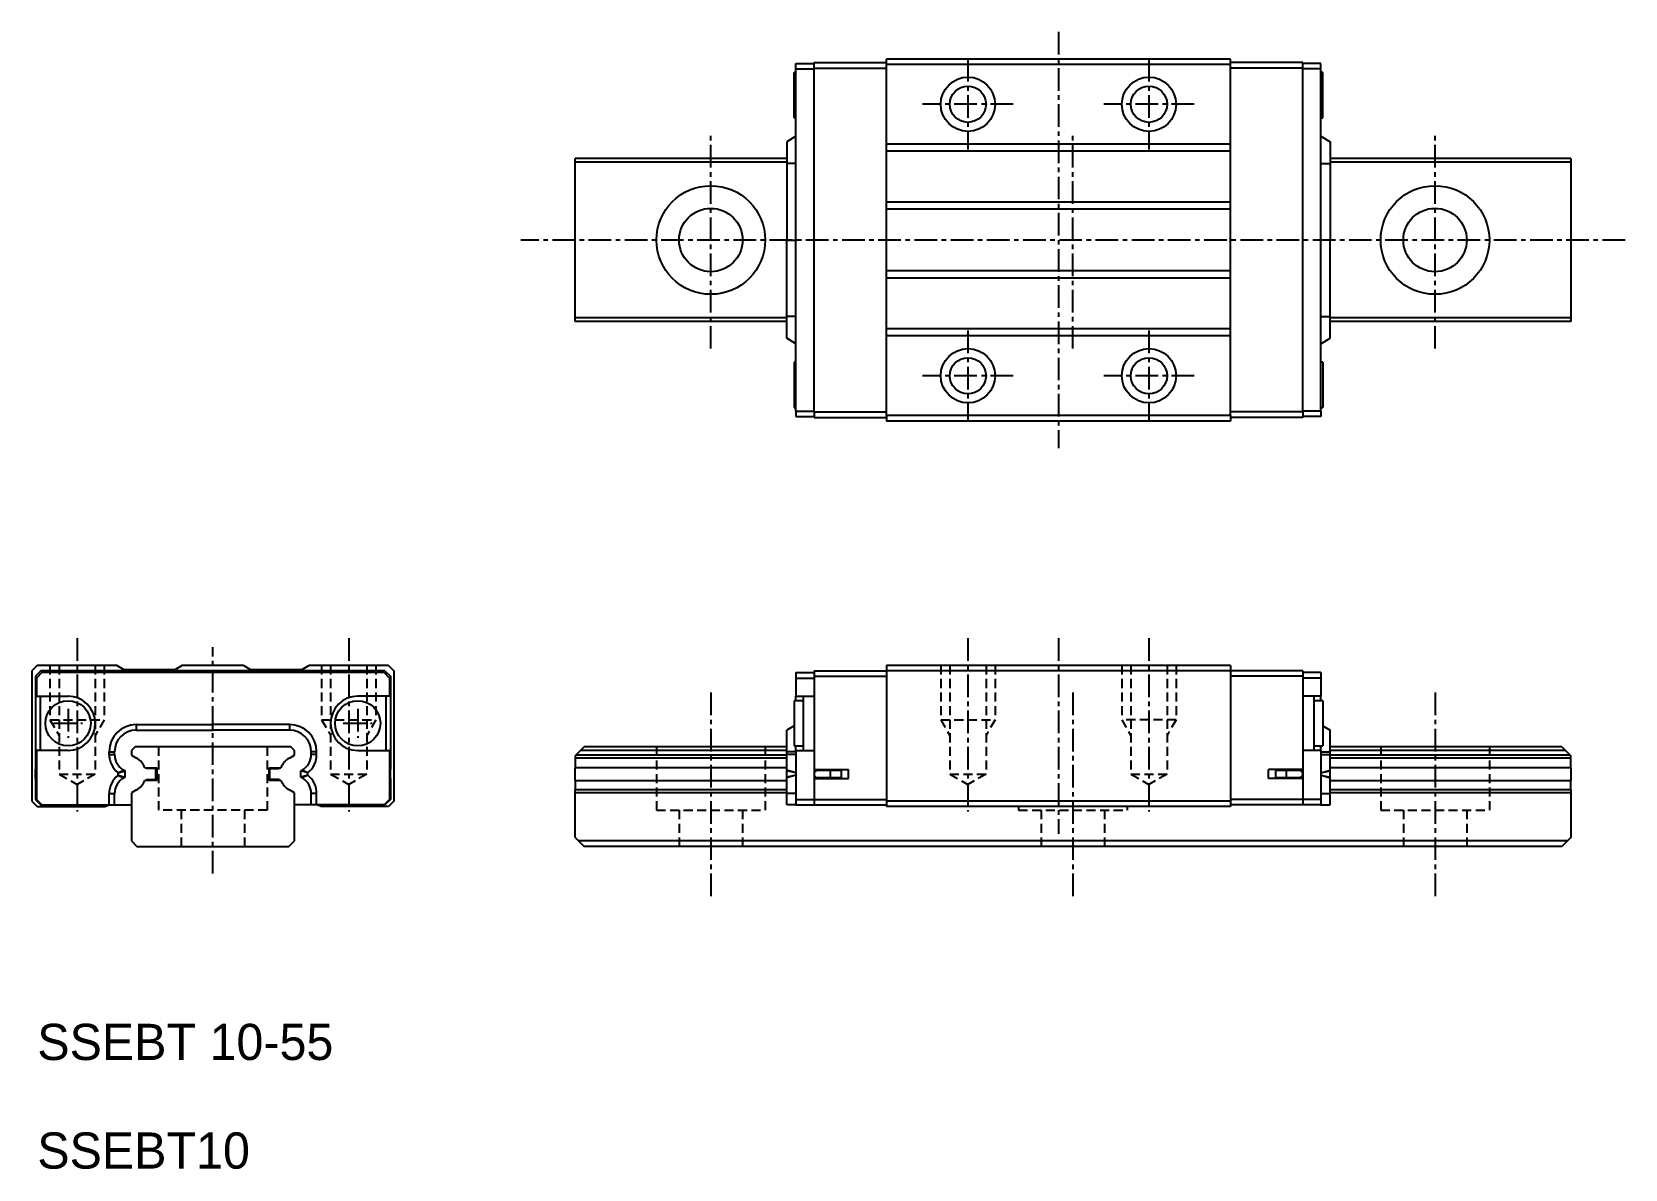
# Model space of a CAD drawing. Extents: x 9.7 to 97.7, y 10 to 72.8.
import ezdxf

# ---------------------------------------------------------------- set-up
doc = ezdxf.new("R2010")
doc.units = 0
doc.linetypes.add('CENTER', pattern=[2, 1.25, -0.25, 0.25, -0.25])
doc.linetypes.add('DASHED', pattern=[0.75, 0.5, -0.25])
doc.layers.get('0').update_dxf_attribs({"linetype": 'CONTINUOUS'})
doc.layers.add('CENTER', color=1, linetype='CENTER')

msp = doc.modelspace()

# ---------------------------------------------------------------- linework, layer by layer
at = {"color": 7, "linetype": 'CONTINUOUS'}
for p, q in [((75.9, 71.3), (56.9, 71.3)), ((56.9, 71), (56.9, 71.3)), ((75.9, 71), (75.9, 71.3)), ((51.8, 68.05), (51.8, 70.55)), ((51.9, 70.55), (51.8, 70.55)), ((51.9, 71.05), (52.9, 71.05)), ((51.9, 70.75), (51.9, 71.05)), ((51.9, 51.85), (51.9, 70.75)), ((51.9, 70.75), (52.9, 70.75)), ((52.9, 71.1), (56.9, 71.1)), ((52.9, 70.8), (52.9, 71.1)), ((52.9, 70.8), (56.9, 70.8)), ((52.9, 51.8), (52.9, 70.8)), ((56.9, 51.6), (56.9, 71)), ((75.9, 71), (56.9, 71)), ((79.9, 71.1), (75.9, 71.1)), ((75.9, 51.6), (75.9, 71)), ((79.9, 70.8), (75.9, 70.8)), ((79.9, 70.8), (79.9, 71.1)), ((80.9, 71.05), (79.9, 71.05)), ((79.9, 51.8), (79.9, 70.8)), ((80.9, 70.75), (79.9, 70.75)), ((80.9, 70.75), (80.9, 71.05)), ((80.9, 51.85), (80.9, 70.75)), ((81, 70.55), (80.9, 70.55)), ((81, 68.05), (81, 70.55)), ((51.8, 68.05), (51.9, 68.05)), ((80.9, 68.05), (81, 68.05)), ((51.9, 67.03), (51.4, 66.73)), ((80.9, 67.03), (81.4, 66.73)), ((51.4, 66.73), (51.4, 65.53)), ((75.9, 66.6), (56.9, 66.6)), ((75.9, 66.2), (56.9, 66.2)), ((81.4, 66.73), (81.4, 65.53)), ((51.4, 65.8), (39.7, 65.8)), ((39.7, 65.6), (39.7, 65.8)), ((51.4, 65.6), (39.7, 65.6)), ((39.7, 57), (39.7, 65.6)), ((51.4, 65.53), (51.4, 61.3)), ((51.9, 65.53), (51.4, 65.53)), ((80.9, 65.53), (81.4, 65.53)), ((94.7, 65.8), (81.4, 65.8)), ((94.7, 65.6), (81.4, 65.6)), ((81.4, 65.53), (81.4, 61.3)), ((94.7, 65.8), (94.7, 65.6)), ((94.7, 65.6), (94.7, 57)), ((75.9, 63.4), (56.9, 63.4)), ((75.9, 63), (56.9, 63)), ((51.4, 57.07), (51.4, 61.3)), ((51.4, 61.3), (51.9, 61.3)), ((81.4, 61.3), (80.9, 61.3)), ((81.4, 57.07), (81.4, 61.3)), ((75.9, 59.6), (56.9, 59.6)), ((75.9, 59.2), (56.9, 59.2)), ((51.4, 57), (39.7, 57)), ((39.7, 56.8), (39.7, 57)), ((51.4, 56.8), (39.7, 56.8)), ((51.4, 55.87), (51.4, 57.07)), ((51.9, 57.07), (51.4, 57.07)), ((75.9, 56.4), (56.9, 56.4)), ((80.9, 57.07), (81.4, 57.07)), ((81.4, 55.87), (81.4, 57.07)), ((94.7, 57), (81.4, 57)), ((94.7, 56.8), (81.4, 56.8)), ((94.7, 57), (94.7, 56.8)), ((51.9, 55.57), (51.4, 55.87)), ((75.9, 56), (56.9, 56)), ((80.9, 55.57), (81.4, 55.87)), ((51.9, 54.55), (51.8, 54.55)), ((51.8, 54.55), (51.8, 52.05)), ((81, 54.55), (80.9, 54.55)), ((81, 54.55), (81, 52.05)), ((51.8, 52.05), (51.9, 52.05)), ((80.9, 52.05), (81, 52.05)), ((51.9, 51.85), (52.9, 51.85)), ((51.9, 51.85), (51.9, 51.55)), ((51.9, 51.55), (52.9, 51.55)), ((52.9, 51.8), (56.9, 51.8)), ((52.9, 51.8), (52.9, 51.5)), ((52.9, 51.5), (56.9, 51.5)), ((75.9, 51.6), (56.9, 51.6)), ((56.9, 51.6), (56.9, 51.3)), ((75.9, 51.3), (56.9, 51.3)), ((79.9, 51.8), (75.9, 51.8)), ((75.9, 51.6), (75.9, 51.3)), ((79.9, 51.5), (75.9, 51.5)), ((80.9, 51.85), (79.9, 51.85)), ((79.9, 51.8), (79.9, 51.5)), ((80.9, 51.55), (79.9, 51.55)), ((80.9, 51.85), (80.9, 51.55)), ((10, 37.8), (9.7, 37.5)), ((9.7, 37.5), (9.7, 30.3)), ((10.2, 37.5), (9.9, 37.2)), ((9.9, 37.2), (9.9, 32.05)), ((10.25, 37.4), (9.95, 37.1)), ((9.95, 37.1), (9.95, 36.1)), ((14.4, 37.8), (10, 37.8)), ((29.2, 37.5), (10.2, 37.5)), ((29.15, 37.4), (10.25, 37.4)), ((14.8, 37.55), (14.4, 37.8)), ((17.6, 37.55), (14.8, 37.55)), ((18, 37.8), (17.6, 37.55)), ((21.4, 37.8), (18, 37.8)), ((21.4, 37.8), (21.8, 37.55)), ((24.6, 37.55), (21.8, 37.55)), ((24.6, 37.55), (25, 37.8)), ((29.4, 37.8), (25, 37.8)), ((29.15, 37.4), (29.45, 37.1)), ((29.2, 37.5), (29.5, 37.2)), ((29.4, 37.8), (29.7, 37.5)), ((29.45, 37.1), (29.45, 36.1)), ((29.5, 37.2), (29.5, 32.05)), ((29.7, 37.5), (29.7, 30.3)), ((51.9, 37.4), (52.9, 37.4)), ((51.9, 37.4), (51.9, 37.1)), ((51.9, 37.1), (52.9, 37.1)), ((51.9, 37.1), (51.9, 36.1)), ((52.9, 37.5), (56.9, 37.5)), ((52.9, 37.5), (52.9, 37.2)), ((52.9, 37.2), (56.9, 37.2)), ((52.9, 37.2), (52.9, 32.05)), ((75.9, 37.8), (56.9, 37.8)), ((56.9, 37.8), (56.9, 37.5)), ((75.9, 37.5), (56.9, 37.5)), ((56.9, 37.5), (56.9, 30.3)), ((75.9, 37.8), (75.9, 37.5)), ((79.9, 37.5), (75.9, 37.5)), ((75.9, 37.5), (75.9, 30.3)), ((79.9, 37.2), (75.9, 37.2)), ((79.9, 37.5), (79.9, 37.2)), ((80.9, 37.4), (79.9, 37.4)), ((79.9, 37.2), (79.9, 32.05)), ((80.9, 37.1), (79.9, 37.1)), ((80.9, 37.4), (80.9, 37.1)), ((80.9, 37.1), (80.9, 36.1)), ((9.95, 36.1), (11.7, 36.1)), ((10.15, 36.1), (10.15, 33.1)), ((29.45, 36.1), (27.7, 36.1)), ((29.25, 36.1), (29.25, 33.1)), ((51.9, 36.1), (52.9, 36.1)), ((51.9, 35.85), (51.9, 36.1)), ((52.3, 36.1), (52.3, 33.1)), ((80.9, 36.1), (79.9, 36.1)), ((80.5, 36.1), (80.5, 33.1)), ((80.9, 35.85), (80.9, 36.1)), ((51.8, 35.85), (51.8, 33.35)), ((52.3, 35.85), (51.8, 35.85)), ((81, 35.85), (80.5, 35.85)), ((81, 35.85), (81, 33.35)), ((15.47, 34.53), (19.7, 34.53)), ((15.47, 34.53), (15.47, 34.23)), ((23.93, 34.53), (19.7, 34.53)), ((19.7, 34.23), (19.7, 34.53)), ((23.93, 34.53), (23.93, 34.23)), ((51.8, 34.47), (51.4, 34.23)), ((81, 34.47), (81.4, 34.23)), ((15.47, 34.23), (19.7, 34.23)), ((23.93, 34.23), (19.7, 34.23)), ((51.4, 33.03), (51.4, 34.23)), ((81.4, 33.03), (81.4, 34.23)), ((9.95, 33.1), (9.95, 30.4)), ((11.7, 33.1), (9.95, 33.1)), ((13.97, 32.883835), (13.97, 33.03)), ((13.97, 33.03), (14.27, 33.03)), ((13.97, 32.883835), (14.27, 32.883835)), ((14.27, 32.883835), (14.27, 33.03)), ((15.4, 33.3), (15.2, 33.1)), ((15.2, 33.1), (15.2, 32.84342)), ((15.2, 32.84342), (15.4785, 32.682628)), ((24, 33.3), (15.4, 33.3)), ((23.9215, 32.682628), (24.2, 32.84342)), ((24.2, 33.1), (24, 33.3)), ((24.2, 32.84342), (24.2, 33.1)), ((25.13, 32.883835), (25.13, 33.03)), ((25.43, 33.03), (25.13, 33.03)), ((25.43, 32.883835), (25.13, 32.883835)), ((25.43, 32.883835), (25.43, 33.03)), ((27.7, 33.1), (29.45, 33.1)), ((29.45, 33.1), (29.45, 30.4)), ((40.2, 33.3), (39.7, 32.8)), ((39.7, 32.8), (39.7, 32.15)), ((51.4, 32.682628), (39.7, 32.682628)), ((51.4, 32.84342), (39.74342, 32.84342)), ((51.4, 33.1), (40, 33.1)), ((51.4, 33.3), (40.2, 33.3)), ((51.9, 33.03), (51.4, 33.03)), ((51.4, 32.883835), (51.4, 33.03)), ((51.4, 32.017809), (51.4, 32.883835)), ((51.9, 32.883835), (51.4, 32.883835)), ((51.8, 33.35), (52.3, 33.35)), ((51.9, 33.1), (51.9, 33.35)), ((51.9, 33.1), (51.9, 30.4)), ((51.9, 33.1), (52.9, 33.1)), ((80.9, 33.1), (79.9, 33.1)), ((80.5, 33.35), (81, 33.35)), ((80.9, 33.1), (80.9, 33.35)), ((80.9, 33.1), (80.9, 30.4)), ((80.9, 33.03), (81.4, 33.03)), ((80.9, 32.883835), (81.4, 32.883835)), ((94.2, 33.3), (81.4, 33.3)), ((94.4, 33.1), (81.4, 33.1)), ((81.4, 32.883835), (81.4, 33.03)), ((81.4, 32.017809), (81.4, 32.883835)), ((94.65658, 32.84342), (81.4, 32.84342)), ((94.7, 32.682628), (81.4, 32.682628)), ((94.2, 33.3), (94.7, 32.8)), ((94.7, 32.15), (94.7, 32.8)), ((9.9, 31.55), (9.9, 32.05)), ((9.95, 32.05), (9.9, 32.05)), ((14.457098, 31.868053), (14.77, 32.017809)), ((14.457098, 31.731947), (14.77, 31.582191)), ((14.461047, 31.863537), (14.847256, 31.973205)), ((14.461047, 31.736463), (14.847256, 31.626795)), ((14.847256, 31.973205), (14.77, 32.017809)), ((14.847256, 31.626795), (14.847256, 31.973205)), ((15.945161, 32.15), (16.6, 32.15)), ((16.55, 32.1), (16.038455, 32.1)), ((16.55, 31.5), (16.55, 32.1)), ((16.6, 32.15), (16.6, 31.45)), ((22.8, 31.45), (22.8, 32.15)), ((22.8, 32.15), (23.454839, 32.15)), ((22.85, 31.5), (22.85, 32.1)), ((22.85, 32.1), (23.361545, 32.1)), ((24.552744, 31.973205), (24.63, 32.017809)), ((24.552744, 31.626795), (24.552744, 31.973205)), ((24.938953, 31.863537), (24.552744, 31.973205)), ((24.938953, 31.736463), (24.552744, 31.626795)), ((24.942902, 31.868053), (24.63, 32.017809)), ((24.942902, 31.731947), (24.63, 31.582191)), ((29.45, 32.05), (29.5, 32.05)), ((29.5, 31.55), (29.5, 32.05)), ((51.4, 32.15), (39.7, 32.15)), ((39.7, 31.45), (39.7, 32.15)), ((51.903404, 31.868053), (51.4, 32.017809)), ((51.4, 31.973205), (51.4, 32.017809)), ((51.4, 31.626795), (51.4, 31.973205)), ((51.9, 31.865011), (51.4, 31.973205)), ((51.9, 31.734989), (51.4, 31.626795)), ((51.903404, 31.731947), (51.4, 31.582191)), ((52.9, 32.05), (52.9, 31.55)), ((52.9, 32.05), (54.8, 32.05)), ((53.8, 32), (53.1, 32)), ((53.4, 32), (53.4, 32.05)), ((53.72899, 32), (53.72899, 32.05)), ((54.4, 32), (53.8, 32)), ((53.8, 32), (53.8, 31.6)), ((54.4, 32), (54.4, 31.6)), ((54.8, 31.55), (54.8, 32.05)), ((79.9, 32.05), (78, 32.05)), ((78, 31.55), (78, 32.05)), ((79, 32), (78.4, 32)), ((78.4, 31.6), (78.4, 32)), ((79.7, 32), (79, 32)), ((79, 31.6), (79, 32)), ((79.07101, 32), (79.07101, 32.05)), ((79.4, 32), (79.4, 32.05)), ((79.9, 32.05), (79.9, 31.55)), ((80.896596, 31.731947), (81.4, 31.582191)), ((80.9, 31.869066), (81.4, 32.017809)), ((80.9, 31.865011), (81.4, 31.973205)), ((80.9, 31.734989), (81.4, 31.626795)), ((94.7, 32.15), (81.4, 32.15)), ((81.4, 31.973205), (81.4, 32.017809)), ((81.4, 31.626795), (81.4, 31.973205)), ((94.7, 32.15), (94.7, 31.45)), ((9.9, 31.55), (9.9, 30.4)), ((9.95, 31.55), (9.9, 31.55)), ((14.77, 31.582191), (14.847256, 31.626795)), ((15.4785, 30.917372), (15.2, 30.75658)), ((16.6, 31.45), (15.945161, 31.45)), ((16.038455, 31.5), (16.55, 31.5)), ((23.454839, 31.45), (22.8, 31.45)), ((23.361545, 31.5), (22.85, 31.5)), ((24.2, 30.75658), (23.9215, 30.917372)), ((24.63, 31.582191), (24.552744, 31.626795)), ((29.45, 31.55), (29.5, 31.55)), ((29.5, 31.55), (29.5, 30.4)), ((39.7, 31.45), (51.4, 31.45)), ((39.7, 31.45), (39.7, 30.917372)), ((51.4, 30.917372), (39.7, 30.917372)), ((39.7, 30.75658), (39.7, 30.917372)), ((51.4, 31.582191), (51.4, 31.626795)), ((51.4, 30.716165), (51.4, 31.582191)), ((52.9, 31.55), (52.9, 30.4)), ((52.9, 31.55), (54.8, 31.55)), ((53.1, 31.6), (53.8, 31.6)), ((53.4, 31.55), (53.4, 31.6)), ((53.72899, 31.55), (53.72899, 31.6)), ((53.8, 31.6), (54.4, 31.6)), ((79.9, 31.55), (78, 31.55)), ((78.4, 31.6), (79, 31.6)), ((79, 31.6), (79.7, 31.6)), ((79.07101, 31.55), (79.07101, 31.6)), ((79.4, 31.55), (79.4, 31.6)), ((79.9, 31.55), (79.9, 30.4)), ((81.4, 31.582191), (81.4, 31.626795)), ((81.4, 30.716165), (81.4, 31.582191)), ((81.4, 31.45), (94.7, 31.45)), ((94.7, 30.917372), (81.4, 30.917372)), ((94.7, 30.917372), (94.7, 31.45)), ((94.7, 30.917372), (94.7, 30.75658)), ((9.7, 30.3), (10, 30)), ((9.9, 30.4), (10.2, 30.1)), ((9.95, 30.4), (10.25, 30.1)), ((10, 30), (13.727747, 30)), ((10.2, 30.1), (10.25, 30.1)), ((10.25, 30.1), (13.97, 30.1)), ((13.727747, 30), (13.942197, 30.1)), ((13.97, 30.716165), (14.27, 30.716165)), ((13.97, 30.1), (13.97, 30.716165)), ((13.97, 30.1), (14.27, 30.1)), ((14.27, 30.1), (14.27, 30.716165)), ((14.27, 30.1), (15.2, 30.1)), ((15.2, 30.75658), (15.2, 28.1)), ((24.2, 28.1), (24.2, 30.75658)), ((25.13, 30.1), (24.2, 30.1)), ((25.43, 30.716165), (25.13, 30.716165)), ((25.13, 30.1), (25.13, 30.716165)), ((25.43, 30.1), (25.13, 30.1)), ((25.43, 30.1), (25.43, 30.716165)), ((29.15, 30.1), (25.43, 30.1)), ((25.672253, 30), (25.457803, 30.1)), ((29.4, 30), (25.672253, 30)), ((29.45, 30.4), (29.15, 30.1)), ((29.2, 30.1), (29.15, 30.1)), ((29.5, 30.4), (29.2, 30.1)), ((29.7, 30.3), (29.4, 30)), ((51.4, 30.75658), (39.7, 30.75658)), ((39.7, 28.3), (39.7, 30.75658)), ((51.9, 30.716165), (51.4, 30.716165)), ((51.4, 30.1), (51.4, 30.716165)), ((51.9, 30.1), (51.4, 30.1)), ((51.9, 30.4), (52.9, 30.4)), ((51.9, 30.4), (51.9, 30.1)), ((51.9, 30.1), (52.9, 30.1)), ((52.9, 30.4), (56.9, 30.4)), ((52.9, 30.4), (52.9, 30.1)), ((52.9, 30.1), (56.9, 30.1)), ((75.9, 30.3), (56.9, 30.3)), ((56.9, 30.3), (56.9, 30)), ((75.9, 30), (56.9, 30)), ((79.9, 30.4), (75.9, 30.4)), ((75.9, 30.3), (75.9, 30)), ((79.9, 30.1), (75.9, 30.1)), ((79.9, 30.4), (79.9, 30.1)), ((80.9, 30.4), (79.9, 30.4)), ((80.9, 30.1), (79.9, 30.1)), ((80.9, 30.716165), (81.4, 30.716165)), ((80.9, 30.4), (80.9, 30.1)), ((80.9, 30.1), (81.4, 30.1)), ((94.7, 30.75658), (81.4, 30.75658)), ((81.4, 30.1), (81.4, 30.716165)), ((94.7, 30.75658), (94.7, 28.3)), ((39.7, 28.3), (40.2, 27.8)), ((94.7, 28.3), (94.2, 27.8)), ((15.2, 28.1), (15.5, 27.8)), ((15.5, 27.8), (23.9, 27.8)), ((23.9, 27.8), (24.2, 28.1)), ((94.5, 28.1), (39.9, 28.1)), ((94.2, 27.8), (40.2, 27.8))]:
    msp.add_line(p, q, dxfattribs=at)
at = {"color": 3, "linetype": 'DASHED'}
for p, q in [((10.7, 37.8), (10.7, 34.8)), ((11.2, 37.8), (11.2, 31.8)), ((13.2, 37.8), (13.2, 31.8)), ((13.7, 37.8), (13.7, 34.8)), ((25.7, 37.8), (25.7, 34.8)), ((26.2, 37.8), (26.2, 31.8)), ((28.2, 37.8), (28.2, 31.8)), ((28.7, 37.8), (28.7, 34.8)), ((59.9, 37.8), (59.9, 34.8)), ((60.4, 37.8), (60.4, 31.8)), ((62.4, 37.8), (62.4, 31.8)), ((62.9, 37.8), (62.9, 34.8)), ((69.9, 37.8), (69.9, 34.8)), ((70.4, 37.8), (70.4, 31.8)), ((72.4, 37.8), (72.4, 31.8)), ((72.9, 37.8), (72.9, 34.8)), ((10.7, 34.8), (13.7, 34.8)), ((10.7, 34.8), (11.2, 33.933975)), ((13.7, 34.8), (13.2, 33.933975)), ((25.7, 34.8), (28.7, 34.8)), ((25.7, 34.8), (26.2, 33.933975)), ((28.7, 34.8), (28.2, 33.933975)), ((59.9, 34.8), (62.9, 34.8)), ((59.9, 34.8), (60.4, 33.933975)), ((62.9, 34.8), (62.4, 33.933975)), ((72.9, 34.8), (69.9, 34.8)), ((69.9, 34.8), (70.4, 33.933975)), ((72.9, 34.8), (72.4, 33.933975)), ((16.7, 33.3), (16.7, 29.8)), ((22.7, 33.3), (22.7, 29.8)), ((44.2, 33.3), (44.2, 29.8)), ((50.2, 33.3), (50.2, 29.8)), ((84.2, 33.3), (84.2, 29.8)), ((90.2, 33.3), (90.2, 29.8)), ((11.2, 31.8), (12.2, 31.22265)), ((11.2, 31.8), (13.2, 31.8)), ((13.2, 31.8), (12.2, 31.22265)), ((26.2, 31.8), (27.2, 31.22265)), ((26.2, 31.8), (28.2, 31.8)), ((28.2, 31.8), (27.2, 31.22265)), ((60.4, 31.8), (61.4, 31.22265)), ((60.4, 31.8), (62.4, 31.8)), ((62.4, 31.8), (61.4, 31.22265)), ((70.4, 31.8), (71.4, 31.22265)), ((70.4, 31.8), (72.4, 31.8)), ((72.4, 31.8), (71.4, 31.22265)), ((64.2, 30), (64.2, 29.8)), ((70.2, 30), (70.2, 29.8)), ((22.7, 29.8), (16.7, 29.8)), ((17.95, 29.8), (17.95, 27.8)), ((21.45, 29.8), (21.45, 27.8)), ((44.2, 29.8), (50.2, 29.8)), ((45.45, 29.8), (45.45, 27.8)), ((48.95, 29.8), (48.95, 27.8)), ((64.2, 29.8), (70.2, 29.8)), ((65.45, 29.8), (65.45, 27.8)), ((68.95, 29.8), (68.95, 27.8)), ((84.2, 29.8), (90.2, 29.8)), ((85.45, 29.8), (85.45, 27.8)), ((88.95, 29.8), (88.95, 27.8))]:
    msp.add_line(p, q, dxfattribs=at)
at = {"color": 3, "linetype": 'CONTINUOUS'}
for centre in [(61.4, 68.8), (71.4, 68.8), (61.4, 53.8), (71.4, 53.8)]:
    msp.add_circle(centre, 1.5, dxfattribs=at)
at = {"color": 7, "linetype": 'CONTINUOUS'}
for centre, radius in [((61.4, 68.8), 1), ((71.4, 68.8), 1), ((47.2, 61.3), 3), ((87.2, 61.3), 3), ((47.2, 61.3), 1.75), ((87.2, 61.3), 1.75), ((61.4, 53.8), 1), ((71.4, 53.8), 1), ((11.7, 34.6), 1.25), ((27.7, 34.6), 1.25)]:
    msp.add_circle(centre, radius, dxfattribs=at)
for centre, radius, start, end in [((11.7, 34.6), 1.5, 270, 90), ((27.7, 34.6), 1.5, 90, 270), ((15.470022, 33.029978), 1.500022, 90.000834, 179.999166), ((23.929978, 33.029978), 1.500022, 0.000834, 89.999166), ((15.47, 33.03), 1.2, 90, 180), ((23.93, 33.03), 1.2, 0, 90), ((15.27, 32.883835), 1.3, 180, 230.729617), ((15.27, 32.883835), 1, 180, 240), ((14.9285, 31.73), 1.1, 22.446351, 60), ((24.4715, 31.73), 1.1, 120, 157.553649), ((24.13, 32.883835), 1, 300, 0), ((24.13, 32.883835), 1.3, 309.270383, 0), ((15.27, 30.716165), 1.3, 129.270383, 180), ((14.383827, 31.8), 0.1, 309.270383, 50.729617), ((14.9285, 31.73), 1.17, 18.435646, 21.037221), ((24.4715, 31.73), 1.17, 158.962779, 161.564354), ((25.016173, 31.8), 0.1, 129.270383, 230.729617), ((24.13, 30.716165), 1.3, 0, 50.729617), ((53.1, 31.8), 0.2, 90, 180), ((53.1, 31.8), 0.2, 180, 270), ((79.7, 31.8), 0.2, 0, 90), ((79.7, 31.8), 0.2, 270, 0), ((15.27, 30.716165), 1, 120, 180), ((14.9285, 31.87), 1.1, 300, 337.553649), ((14.9285, 31.87), 1.17, 338.962779, 341.564354), ((24.4715, 31.87), 1.17, 198.435646, 201.037221), ((24.4715, 31.87), 1.1, 202.446351, 240), ((24.13, 30.716165), 1, 0, 60)]:
    msp.add_arc(centre, radius, start, end, dxfattribs=at)
at = {"layer": 'CENTER', "color": 1, "linetype": 'CENTER'}
for p, q in [((66.4, 72.8), (66.4, 49.8)), ((61.4, 71.3), (61.4, 66.3)), ((71.4, 71.3), (71.4, 66.3)), ((63.9, 68.8), (58.9, 68.8)), ((73.9, 68.8), (68.9, 68.8)), ((47.2, 55.3), (47.2, 67.3)), ((67.2, 55.3), (67.2, 67.3)), ((87.2, 55.3), (87.2, 67.3)), ((97.7, 61.3), (36.7, 61.3)), ((61.4, 56.3), (61.4, 51.3)), ((71.4, 56.3), (71.4, 51.3)), ((63.9, 53.8), (58.9, 53.8)), ((73.9, 53.8), (68.9, 53.8)), ((12.2, 39.3), (12.2, 29.72265)), ((19.7, 26.3), (19.7, 38.8)), ((27.2, 39.3), (27.2, 29.72265)), ((61.4, 39.3), (61.4, 29.72265)), ((66.4, 39.3), (66.4, 28.5)), ((71.4, 39.3), (71.4, 29.72265)), ((47.2, 36.3), (47.2, 24.8)), ((67.2, 36.3), (67.2, 24.8)), ((87.2, 36.3), (87.2, 24.8)), ((11.7, 35.4), (11.7, 33.8)), ((27.7, 35.4), (27.7, 33.8)), ((10.9, 34.6), (12.5, 34.6)), ((26.9, 34.6), (28.5, 34.6))]:
    msp.add_line(p, q, dxfattribs=at)

# ---------------------------------------------------------------- texts
at = {"color": 7, "linetype": 'CONTINUOUS'}
for s, p in [('SSEBT 10-55', (10, 16)), ('SSEBT10', (10, 10))]:
    msp.add_text(s, height=2, dxfattribs=at).set_placement(p)

doc.saveas('drawing.dxf')
